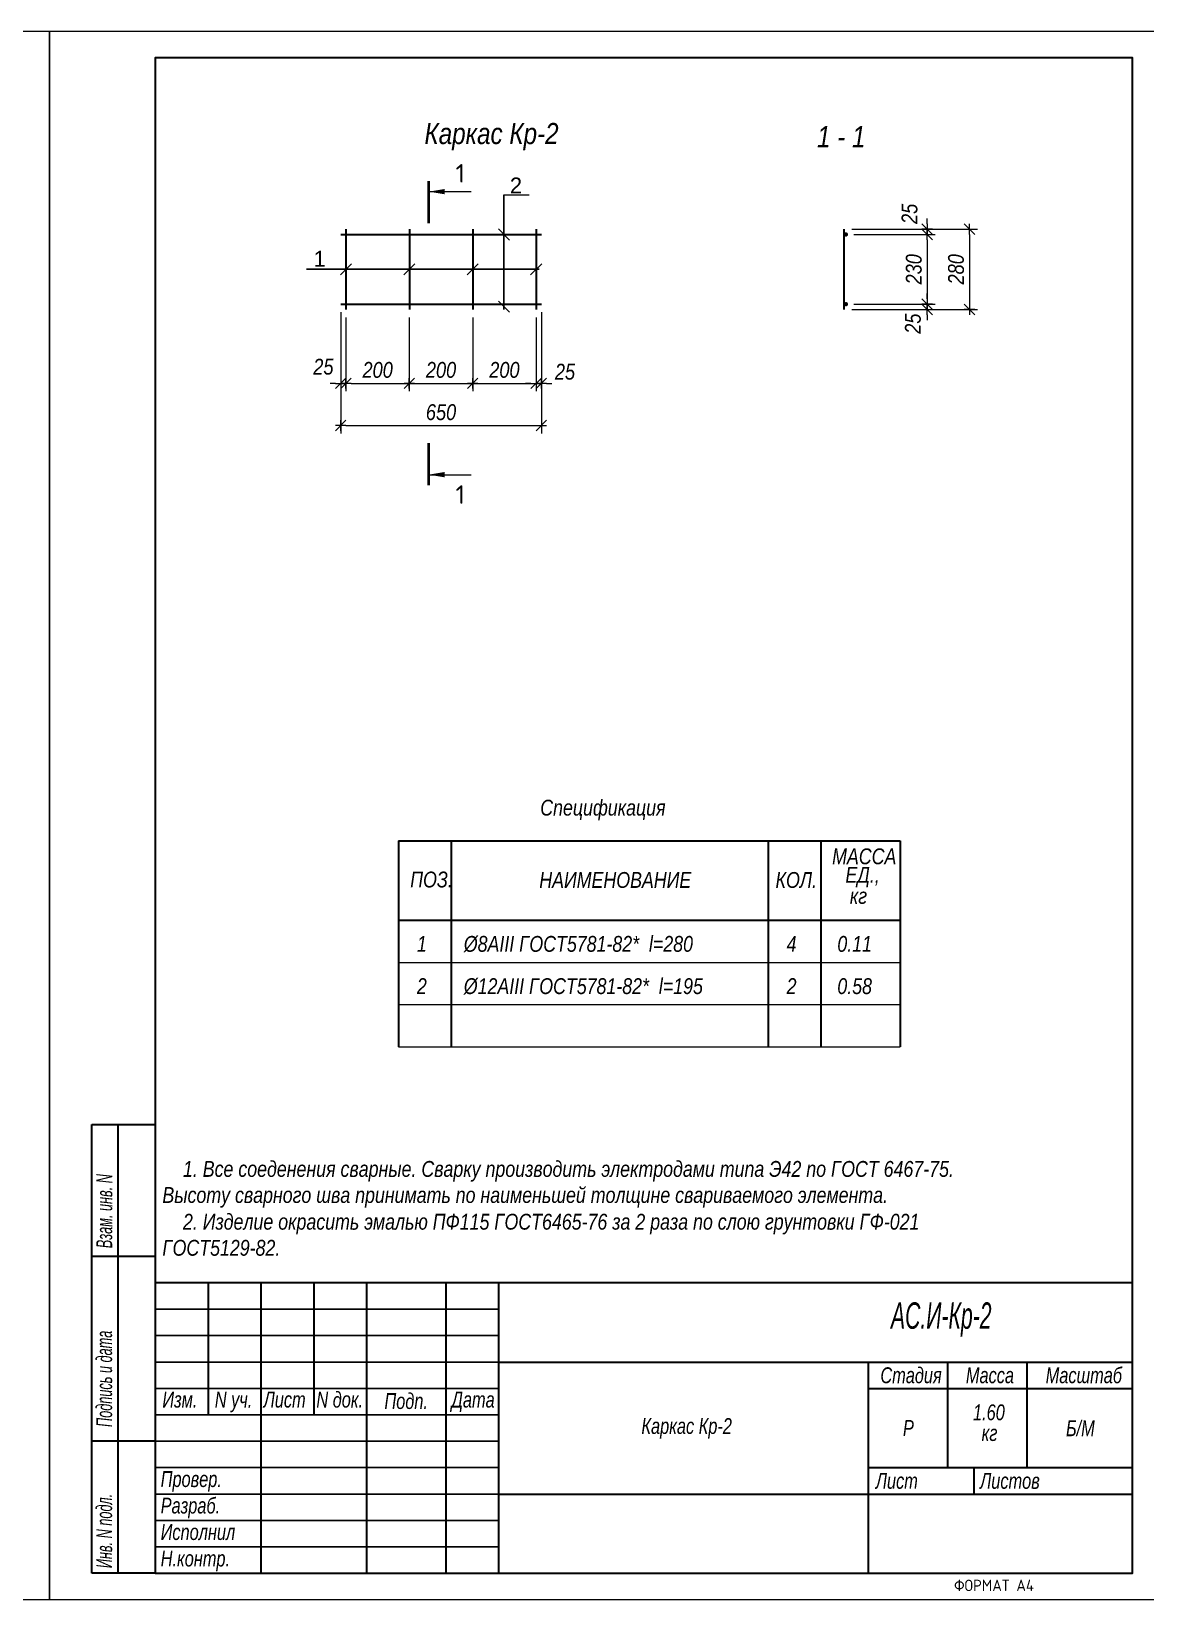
# Model space of a CAD drawing. Header units: millimetres. Extents: x 1582001 to 3303937, y 226471 to 491235.
# Drawn here: x 1833536 to 1854632, y 226471 to 256171 of the extents above; entities that cross this region are included whole.
import ezdxf

# ---------------------------------------------------------------- set-up
doc = ezdxf.new("R2010")
doc.units = ezdxf.units.MM
doc.layers.get('Defpoints').update_dxf_attribs({"color": 255, "lineweight": 30})
for name, color, linetype in [('format', 7, 'Continuous'), ('Rasmer', 135, 'Continuous'), ('Формуляр', 138, 'Continuous')]:
    doc.layers.add(name, color=color, linetype=linetype)
for name, color, linetype, lineweight in [('армирование', 20, 'Continuous', 30), ('Размеры', 7, 'Continuous', 18), ('таблица', 7, 'Continuous', 30), ('Текст', 202, 'Continuous', 15), ('Текст-пояснений', 135, 'Continuous', 15)]:
    doc.layers.add(name, color=color, linetype=linetype, lineweight=lineweight)
doc.styles.add('C', font='complex', dxfattribs={"width": 0.9})
doc.styles.add('STYLE1', font='ARIALNI.TTF', dxfattribs={"height": 300})
doc.dimstyles.new('25', dxfattribs={"dimscale": 100, "dimtxt": 2.5, "dimasz": 1, "dimexe": 1.5, "dimexo": 1.5, "dimgap": 1, "dimtad": 1, "dimdec": 0, "dimlfac": 0.25, "dimzin": 0, "dimdsep": 46, "dimtxsty": 'STYLE1', "dimblk": 'dblk_0', "dimcen": 2, "dimdle": 1.5, "dimclrd": 256, "dimclre": 256, "dimadec": 0, "dimazin": 0, "dimtfac": 1, "dimtdec": 0, "dimtix": 1, "dimtmove": 1, "dimatfit": 3, "dimfxl": 0, "dimtolj": 1, "dimtzin": 0, "dimlwd": -1, "dimlwe": -1, "dimarcsym": 0})

# ---------------------------------------------------------------- blocks, each defined once
blk = doc.blocks.new('dblk_0')
at = {"color": 0, "linetype": 'ByBlock'}
for p, q in [((1, 1), (-1, -1)), ((-1, 0), (1, 0)), ((0, 1), (0, -1))]:
    blk.add_line(p, q, dxfattribs=at)
blk = doc.blocks.new('*D1664')
at = {"layer": 'Defpoints', "color": 0, "lineweight": -3, "transparency": 16777216}
for p in [(1839392, 251005), (1839492, 250905), (1839492, 249505)]:
    blk.add_point(p, dxfattribs=at)
at = {"layer": 'Размеры', "transparency": 16777216}
for p, q in [((1839392, 250855), (1839392, 249355)), ((1839492, 250755), (1839492, 249355)), ((1839292, 249505), (1839192, 249505)), ((1839392, 249505), (1839492, 249505)), ((1839592, 249505), (1839692, 249505))]:
    blk.add_line(p, q, dxfattribs=at)
at = {"layer": 'Размеры', "transparency": 16777216, "xscale": 100, "yscale": 100, "zscale": 100}
blk.add_blockref('dblk_0', (1839392, 249505), dxfattribs=at)
at = {"layer": 'Размеры', "transparency": 16777216, "xscale": 100, "yscale": 100, "zscale": 100, "rotation": 180}
blk.add_blockref('dblk_0', (1839492, 249505), dxfattribs=at)
at = {"layer": 'Размеры', "color": 0, "transparency": 16777216, "insert": (1839065, 249819), "char_height": 300, "attachment_point": 5, "style": 'STYLE1'}
blk.add_mtext('\\A1;25', dxfattribs=at)
blk = doc.blocks.new('*D1665')
at = {"layer": 'Defpoints', "color": 0, "lineweight": -3, "transparency": 16777216}
for p in [(1843192, 251005), (1843092, 250905), (1843192, 249505)]:
    blk.add_point(p, dxfattribs=at)
at = {"layer": 'Размеры', "transparency": 16777216}
for p, q in [((1843092, 250755), (1843092, 249355)), ((1843192, 250855), (1843192, 249355)), ((1842992, 249505), (1842892, 249505)), ((1843092, 249505), (1843192, 249505)), ((1843292, 249505), (1843392, 249505))]:
    blk.add_line(p, q, dxfattribs=at)
at = {"layer": 'Размеры', "transparency": 16777216, "xscale": 100, "yscale": 100, "zscale": 100}
blk.add_blockref('dblk_0', (1843092, 249505), dxfattribs=at)
at = {"layer": 'Размеры', "transparency": 16777216, "xscale": 100, "yscale": 100, "zscale": 100, "rotation": 180}
blk.add_blockref('dblk_0', (1843192, 249505), dxfattribs=at)
at = {"layer": 'Размеры', "color": 0, "transparency": 16777216, "insert": (1843639, 249724), "char_height": 300, "attachment_point": 5, "style": 'STYLE1'}
blk.add_mtext('\\A1;25', dxfattribs=at)
blk = doc.blocks.new('*D1276')
at = {"layer": 'Defpoints', "color": 0, "lineweight": -3, "transparency": 16777216}
for p in [(1839392, 249755), (1843192, 249755), (1843192, 248705)]:
    blk.add_point(p, dxfattribs=at)
at = {"layer": 'Размеры', "transparency": 16777216}
for p, q in [((1839392, 249605), (1839392, 248555)), ((1843192, 249605), (1843192, 248555)), ((1839492, 248705), (1843092, 248705))]:
    blk.add_line(p, q, dxfattribs=at)
at = {"layer": 'Размеры', "transparency": 16777216, "xscale": 100, "yscale": 100, "zscale": 100, "rotation": 180}
blk.add_blockref('dblk_0', (1839392, 248705), dxfattribs=at)
at = {"layer": 'Размеры', "transparency": 16777216, "xscale": 100, "yscale": 100, "zscale": 100}
blk.add_blockref('dblk_0', (1843192, 248705), dxfattribs=at)
at = {"layer": 'Размеры', "color": 0, "transparency": 16777216, "insert": (1841292, 248958), "char_height": 300, "attachment_point": 5, "style": 'STYLE1'}
blk.add_mtext('\\A1;650', dxfattribs=at)
blk = doc.blocks.new('*D1666')
at = {"layer": 'Defpoints', "color": 0, "lineweight": -3, "transparency": 16777216}
for p in [(1848917, 252425), (1848957, 252325), (1850498, 252325)]:
    blk.add_point(p, dxfattribs=at)
at = {"layer": 'Размеры', "transparency": 16777216}
for p, q in [((1850498, 252525), (1850498, 252625)), ((1849067, 252425), (1850648, 252425)), ((1849107, 252325), (1850648, 252325)), ((1850498, 252425), (1850498, 252325)), ((1850498, 252225), (1850498, 252125))]:
    blk.add_line(p, q, dxfattribs=at)
at = {"layer": 'Размеры', "transparency": 16777216, "xscale": 100, "yscale": 100, "zscale": 100}
for p, rotation in [((1850498, 252425), 270), ((1850498, 252325), 90)]:
    blk.add_blockref('dblk_0', p, dxfattribs=dict(at, rotation=rotation))
at = {"layer": 'Размеры', "color": 0, "transparency": 16777216, "insert": (1850163, 252715), "char_height": 300, "attachment_point": 5, "rotation": 90, "style": 'STYLE1'}
blk.add_mtext('\\A1;25', dxfattribs=at)
blk = doc.blocks.new('*D1667')
at = {"layer": 'Defpoints', "color": 0, "lineweight": -3, "transparency": 16777216}
for p in [(1848957, 252325), (1848957, 251005), (1850498, 251005)]:
    blk.add_point(p, dxfattribs=at)
at = {"layer": 'Размеры', "transparency": 16777216}
for p, q in [((1849107, 252325), (1850648, 252325)), ((1850498, 252225), (1850498, 251105)), ((1849107, 251005), (1850648, 251005))]:
    blk.add_line(p, q, dxfattribs=at)
at = {"layer": 'Размеры', "transparency": 16777216, "xscale": 100, "yscale": 100, "zscale": 100}
for p, rotation in [((1850498, 252325), 90), ((1850498, 251005), 270)]:
    blk.add_blockref('dblk_0', p, dxfattribs=dict(at, rotation=rotation))
at = {"layer": 'Размеры', "color": 0, "transparency": 16777216, "insert": (1850244, 251665), "char_height": 300, "attachment_point": 5, "rotation": 90, "style": 'STYLE1'}
blk.add_mtext('\\A1;230', dxfattribs=at)
blk = doc.blocks.new('*D1668')
at = {"layer": 'Defpoints', "color": 0, "lineweight": -3, "transparency": 16777216}
for p in [(1848957, 251005), (1848917, 250905), (1850498, 250905)]:
    blk.add_point(p, dxfattribs=at)
at = {"layer": 'Размеры', "transparency": 16777216}
for p, q in [((1849107, 251005), (1850648, 251005)), ((1850498, 251105), (1850498, 251205)), ((1850498, 251005), (1850498, 250905)), ((1849067, 250905), (1850648, 250905)), ((1850498, 250805), (1850498, 250705))]:
    blk.add_line(p, q, dxfattribs=at)
at = {"layer": 'Размеры', "transparency": 16777216, "xscale": 100, "yscale": 100, "zscale": 100}
for p, rotation in [((1850498, 251005), 270), ((1850498, 250905), 90)]:
    blk.add_blockref('dblk_0', p, dxfattribs=dict(at, rotation=rotation))
at = {"layer": 'Размеры', "color": 0, "transparency": 16777216, "insert": (1850227, 250635), "char_height": 300, "attachment_point": 5, "rotation": 90, "style": 'STYLE1'}
blk.add_mtext('\\A1;25', dxfattribs=at)
blk = doc.blocks.new('*D1277')
at = {"layer": 'Defpoints', "color": 0, "lineweight": -3, "transparency": 16777216}
for p in [(1849907, 252425), (1849907, 250905), (1851297, 250905)]:
    blk.add_point(p, dxfattribs=at)
at = {"layer": 'Размеры', "transparency": 16777216}
for p, q in [((1850057, 252425), (1851447, 252425)), ((1851297, 252325), (1851297, 251005)), ((1850057, 250905), (1851447, 250905))]:
    blk.add_line(p, q, dxfattribs=at)
at = {"layer": 'Размеры', "transparency": 16777216, "xscale": 100, "yscale": 100, "zscale": 100}
for p, rotation in [((1851297, 252425), 90), ((1851297, 250905), 270)]:
    blk.add_blockref('dblk_0', p, dxfattribs=dict(at, rotation=rotation))
at = {"layer": 'Размеры', "color": 0, "transparency": 16777216, "insert": (1851044, 251665), "char_height": 300, "attachment_point": 5, "rotation": 90, "style": 'STYLE1'}
blk.add_mtext('\\A1;280', dxfattribs=at)
blk = doc.blocks.new('*D1669')
at = {"layer": 'Defpoints', "color": 0, "lineweight": -3, "transparency": 16777216}
for p in [(1839492, 250905), (1840692, 250905), (1840692, 249505)]:
    blk.add_point(p, dxfattribs=at)
at = {"layer": 'Размеры', "transparency": 16777216}
for p, q in [((1839492, 250755), (1839492, 249355)), ((1840692, 250755), (1840692, 249355)), ((1839592, 249505), (1840592, 249505))]:
    blk.add_line(p, q, dxfattribs=at)
at = {"layer": 'Размеры', "transparency": 16777216, "xscale": 100, "yscale": 100, "zscale": 100, "rotation": 180}
blk.add_blockref('dblk_0', (1839492, 249505), dxfattribs=at)
at = {"layer": 'Размеры', "transparency": 16777216, "xscale": 100, "yscale": 100, "zscale": 100}
blk.add_blockref('dblk_0', (1840692, 249505), dxfattribs=at)
at = {"layer": 'Размеры', "color": 0, "transparency": 16777216, "insert": (1840092, 249758), "char_height": 300, "attachment_point": 5, "style": 'STYLE1'}
blk.add_mtext('\\A1;200', dxfattribs=at)
blk = doc.blocks.new('*D1670')
at = {"layer": 'Defpoints', "color": 0, "lineweight": -3, "transparency": 16777216}
for p in [(1840692, 250905), (1841892, 250905), (1841892, 249505)]:
    blk.add_point(p, dxfattribs=at)
at = {"layer": 'Размеры', "transparency": 16777216}
for p, q in [((1840692, 250755), (1840692, 249355)), ((1841892, 250755), (1841892, 249355)), ((1840792, 249505), (1841792, 249505))]:
    blk.add_line(p, q, dxfattribs=at)
at = {"layer": 'Размеры', "transparency": 16777216, "xscale": 100, "yscale": 100, "zscale": 100, "rotation": 180}
blk.add_blockref('dblk_0', (1840692, 249505), dxfattribs=at)
at = {"layer": 'Размеры', "transparency": 16777216, "xscale": 100, "yscale": 100, "zscale": 100}
blk.add_blockref('dblk_0', (1841892, 249505), dxfattribs=at)
at = {"layer": 'Размеры', "color": 0, "transparency": 16777216, "insert": (1841292, 249758), "char_height": 300, "attachment_point": 5, "style": 'STYLE1'}
blk.add_mtext('\\A1;200', dxfattribs=at)
blk = doc.blocks.new('*D1671')
at = {"layer": 'Defpoints', "color": 0, "lineweight": -3, "transparency": 16777216}
for p in [(1841892, 250905), (1843092, 250905), (1843092, 249505)]:
    blk.add_point(p, dxfattribs=at)
at = {"layer": 'Размеры', "transparency": 16777216}
for p, q in [((1841892, 250755), (1841892, 249355)), ((1843092, 250755), (1843092, 249355)), ((1841992, 249505), (1842992, 249505))]:
    blk.add_line(p, q, dxfattribs=at)
at = {"layer": 'Размеры', "transparency": 16777216, "xscale": 100, "yscale": 100, "zscale": 100, "rotation": 180}
blk.add_blockref('dblk_0', (1841892, 249505), dxfattribs=at)
at = {"layer": 'Размеры', "transparency": 16777216, "xscale": 100, "yscale": 100, "zscale": 100}
blk.add_blockref('dblk_0', (1843092, 249505), dxfattribs=at)
at = {"layer": 'Размеры', "color": 0, "transparency": 16777216, "insert": (1842492, 249758), "char_height": 300, "attachment_point": 5, "style": 'STYLE1'}
blk.add_mtext('\\A1;200', dxfattribs=at)

msp = doc.modelspace()

# ---------------------------------------------------------------- linework, layer by layer
at = {"layer": 'format', "lineweight": 30}
for p, q in [((1834682.3, 226971.3), (1834682.3, 235471.3)), ((1834682.3, 235471.3), (1835882.3, 235471.3)), ((1835182.3, 226971.3), (1835182.3, 235471.3)), ((1835882.3, 232971.3), (1834682.3, 232971.3)), ((1854382.3, 232471.3), (1835882.3, 232471.3)), ((1835882.3, 232471.3), (1835882.3, 226971.3)), ((1836882.3, 232471.3), (1836882.3, 229971.3)), ((1837882.3, 232471.3), (1837882.3, 226971.3)), ((1838882.3, 232471.3), (1838882.3, 229971.3)), ((1839882.3, 232471.3), (1839882.3, 226971.3)), ((1841382.3, 232471.3), (1841382.3, 226971.3)), ((1842382.3, 232471.3), (1842382.3, 226971.3)), ((1842382.3, 230971.3), (1854382.3, 230971.3)), ((1849382.3, 230971.3), (1849382.3, 226971.3)), ((1850882.3, 230971.3), (1850882.3, 228971.3)), ((1852382.3, 230971.3), (1852382.3, 228971.3)), ((1849382.3, 230471.3), (1854382.3, 230471.3)), ((1835882.3, 229471.3), (1834682.3, 229471.3)), ((1849382.3, 228971.3), (1854382.3, 228971.3)), ((1851382.3, 228971.3), (1851382.3, 228471.3)), ((1842382.3, 228471.3), (1854382.3, 228471.3)), ((1835882.3, 226971.3), (1834682.3, 226971.3))]:
    msp.add_line(p, q, dxfattribs=at)
at = {"layer": 'format'}
for p, q in [((1835882.3, 231971.3), (1842382.3, 231971.3)), ((1835882.3, 231471.3), (1842382.3, 231471.3)), ((1835882.3, 230971.3), (1842382.3, 230971.3)), ((1835882.3, 230471.3), (1842382.3, 230471.3)), ((1835882.3, 229971.3), (1842382.3, 229971.3)), ((1835882.3, 229471.3), (1842382.3, 229471.3)), ((1835882.3, 228971.3), (1842382.3, 228971.3)), ((1835882.3, 228471.3), (1842382.3, 228471.3)), ((1835882.3, 227971.3), (1842382.3, 227971.3)), ((1835882.3, 227471.3), (1842382.3, 227471.3))]:
    msp.add_line(p, q, dxfattribs=at)
at = {"layer": 'format', "linetype": 'Continuous', "lineweight": 30}
msp.add_lwpolyline([(1835882.3, 226971.3), (1854382.3, 226971.3), (1854382.3, 255671.3), (1835882.3, 255671.3)], close=True, dxfattribs=at)
at = {"layer": 'Rasmer'}
for p, q in [((1842483.8, 253072.4), (1842483.8, 250901.7)), ((1842377.7, 252430.7), (1842589.9, 252218.6)), ((1838744.5, 251664.7), (1843147.2, 251664.7)), ((1839386.2, 251558.6), (1839598.3, 251770.7)), ((1840586.2, 251558.6), (1840798.3, 251770.7)), ((1841786.2, 251558.6), (1841998.3, 251770.7)), ((1842986.2, 251558.6), (1843198.3, 251770.7)), ((1842986.2, 251558.6), (1843198.3, 251770.7)), ((1842986.2, 251558.6), (1843198.3, 251770.7)), ((1842377.7, 251062.7), (1842589.9, 250850.6))]:
    msp.add_line(p, q, dxfattribs=at)
at = {"layer": 'армирование'}
for p, q in [((1839392.2, 252324.7), (1843192.2, 252324.7)), ((1839492.2, 252424.7), (1839492.2, 250904.7)), ((1840692.2, 252424.7), (1840692.2, 250904.7)), ((1841892.2, 252424.7), (1841892.2, 250904.7)), ((1843092.2, 252424.7), (1843092.2, 250904.7)), ((1843092.2, 252424.7), (1843092.2, 250904.7)), ((1843092.2, 252424.7), (1843092.2, 250904.7)), ((1848916.9, 252424.7), (1848916.9, 250904.7)), ((1839392.2, 251004.7), (1843192.2, 251004.7))]:
    msp.add_line(p, q, dxfattribs=at)
at = {"layer": 'армирование', "const_width": 40}
for points in [[(1848937.5, 252324.7, 1), (1848977.5, 252324.7, 1)], [(1848937.5, 251004.7, 1), (1848977.5, 251004.7, 1)]]:
    msp.add_lwpolyline(points, format="xyb", close=True, dxfattribs=at)
at = {"layer": 'таблица', "ltscale": 500}
for p, q in [((1840484, 240839.8), (1840484, 236939.8)), ((1840484, 240839.8), (1849984, 240839.8)), ((1841484, 240839.8), (1841484, 236939.8)), ((1847484, 240839.8), (1847484, 236939.8)), ((1848484, 240839.8), (1848484, 236939.8)), ((1849984, 240839.8), (1849984, 236939.8)), ((1840484, 239339.8), (1849984, 239339.8))]:
    msp.add_line(p, q, dxfattribs=at)
at = {"layer": 'таблица', "lineweight": 18, "ltscale": 500}
for p, q in [((1840484, 238539.8), (1849984, 238539.8)), ((1840484, 237739.8), (1849984, 237739.8)), ((1840484, 236939.8), (1849984, 236939.8))]:
    msp.add_line(p, q, dxfattribs=at)
at = {"layer": 'Текст'}
for p, q in [((1841060.3, 253136), (1841860.3, 253136)), ((1842483.8, 253072.4), (1842958.3, 253072.4)), ((1841060.3, 247776), (1841860.3, 247776))]:
    msp.add_line(p, q, dxfattribs=at)
at = {"layer": 'Текст', "const_width": 50}
for points in [[(1841060.3, 252536), (1841060.3, 253336)], [(1841060.3, 248376), (1841060.3, 247576)]]:
    msp.add_lwpolyline(points, dxfattribs=at)
at = {"layer": 'Текст'}
for points in [[(1841060.3, 253136, 0, 100, 0), (1841360.3, 253136, 100, 100, 0)], [(1841060.3, 247776, 0, 100, 0), (1841360.3, 247776, 100, 100, 0)]]:
    msp.add_lwpolyline(points, format="xyseb", dxfattribs=at)
at = {"layer": 'Текст-пояснений', "linetype": 'ByBlock'}
for points in [[(1812882.4, 226471.3), (1833882.4, 226471.3), (1833882.4, 256171.3), (1812882.4, 256171.3)], [(1833882.3, 226471.3), (1854882.3, 226471.3), (1854882.3, 256171.3), (1833882.3, 256171.3)]]:
    msp.add_lwpolyline(points, close=True, dxfattribs=at)

# ---------------------------------------------------------------- texts
at = {"layer": 'format', "color": 7, "style": 'C', "width": 0.9}
msp.add_text('ФОРМАТ A4', height=216, dxfattribs=at).set_placement((1851005.4, 226633))
at = {"layer": 'Текст', "style": 'STYLE1', "width": 0.98}
for s, p in [('Спецификация', (1843170.8, 241319.8)), ('МАССА', (1848697.2, 240398.1)), ('ЕД.,', (1848948.9, 240048.1)), ('ПОЗ.', (1840709.2, 239958.9)), ('НАИМЕНОВАНИЕ', (1843152.8, 239950.5)), ('КОЛ.', (1847625.3, 239950.5)), ('кг', (1849032.8, 239648.1)), ('1', (1840835.5, 238739.8)), ('%%C8AIII ГОСТ5781-82*  l=280', (1841723.5, 238739.8)), ('4', (1847835.5, 238739.8)), ('0.11', (1848795.7, 238739.8)), ('2', (1840835.5, 237939.8)), ('%%C12AIII ГОСТ5781-82*  l=195', (1841723.5, 237939.8)), ('2', (1847835.5, 237939.8)), ('0.58', (1848795.7, 237939.8)), ('1. Все соеденения сварные. Сварку производить электродами типа Э42 по ГОСТ 6467-75.', (1836406, 234478.2)), ('Высоту сварного шва принимать по наименьшей толщине свариваемого элемента.', (1836016.8, 233984.4)), ('2. Изделие окрасить эмалью ПФ115 ГОСТ6465-76 за 2 раза по слою грунтовки ГФ-021', (1836406, 233478.2)), ('ГОСТ5129-82.', (1836016.8, 232984.4))]:
    msp.add_text(s, height=300, dxfattribs=at).set_placement(p)
at = {"layer": 'Текст', "ltscale": 2, "attachment_point": 5, "style": 'STYLE1'}
for s, insert, char_height, width in [('Каркас Кр-2', (1842248, 254176.3), 400, 6024.46), ('1 - 1', (1848869.8, 254177.7), 400, 2023.435), ('{\\Fsimplex|c204;\\W1;1}', (1841657.7, 253482.7), 350, 300), ('{\\fArial|b0|i0|c204|p34;\\W1;2}', (1842711.5, 253253), 300, 500), ('{\\fArial|b0|i0|c204|p34;\\W1;1}', (1838994.5, 251865.1), 300, 500), ('{\\Fsimplex|c204;\\W1;1}', (1841657.7, 247399.4), 350, 300)]:
    msp.add_mtext(s, dxfattribs=dict(at, insert=insert, char_height=char_height, width=width))
at = {"layer": 'Формуляр', "linetype": 'Continuous', "style": 'STYLE1', "width": 0.7}
for s, p in [('Взам. инв. N', (1835066.3, 233126.7)), ('Подпись и дата', (1835063.5, 229741.1)), ('Инв. N подл.', (1835063.5, 227067.7))]:
    msp.add_text(s, height=300, rotation=90, dxfattribs=at).set_placement(p)
at = {"layer": 'Формуляр', "style": 'STYLE1'}
for s, height, width, p in [('АС.И-Кр-2', 500, 0.7, (1849811, 231601.2)), ('Стадия', 300, 0.9, (1849610.7, 230570.5)), ('Масса', 300, 0.9, (1851229.6, 230570.5)), ('Масштаб', 300, 0.9, (1852740.6, 230570.5)), ('Изм.', 300, 0.9, (1836016.5, 230109.3)), ('N уч.', 300, 0.9, (1837009.4, 230109.3)), ('Лист', 300, 0.9, (1837933, 230109.3)), ('N док.', 300, 0.9, (1838932.5, 230109.3)), ('Подп.', 300, 0.9, (1840220.8, 230082.4)), ('Дата', 300, 0.9, (1841489, 230109.3)), ('Каркас Кр-2', 300, 0.9, (1845086.1, 229609.7)), ('1.60', 300, 0.9, (1851363.6, 229868.5)), ('Б/М', 300, 0.9, (1853124.5, 229566.7)), ('Р', 300, 0.9, (1850038.3, 229573.1)), ('кг', 300, 0.9, (1851527.5, 229476.3)), ('Провер.', 300, 0.9, (1835984.6, 228604.4)), ('Лист', 300, 0.9, (1849523.5, 228570.5)), ('Листов', 300, 0.9, (1851498.2, 228570.5)), ('Разраб.', 300, 0.9, (1835984.6, 228102.7)), ('Исполнил', 300, 0.9, (1835984.6, 227601.1)), ('Н.контр.', 300, 0.9, (1835984.6, 227099.4))]:
    msp.add_text(s, height=height, dxfattribs=dict(at, width=width)).set_placement(p)

# ---------------------------------------------------------------- dimensions: what is measured, and where the dimension line sits
at = {"layer": 'Размеры'}
for base, p1, p2, picture, middle in [((1850497.7, 252324.7), (1848916.9, 252424.7), (1848957.5, 252324.7), '*D1666', (1850416.3, 252714.6)), ((1850497.7, 250904.7), (1848957.5, 251004.7), (1848916.9, 250904.7), '*D1668', (1850479.8, 250635.3))]:
    dim = msp.add_linear_dim(base=base, p1=p1, p2=p2, angle=90, dimstyle='25', override={"dimscale": 100}, dxfattribs=at)
    dim.commit()
    dim.dimension.update_dxf_attribs({"geometry": picture, "text_midpoint": middle, "dimtype": 160})
for base, p1, p2, text, picture, middle in [((1851296.7, 250904.7), (1849907.3, 252424.7), (1849907.3, 250904.7), '280', '*D1277', (1851043.6, 251664.7)), ((1850497.7, 251004.7), (1848957.5, 252324.7), (1848957.5, 251004.7), '230', '*D1667', (1850244.5, 251664.7))]:
    dim = msp.add_linear_dim(base=base, p1=p1, p2=p2, angle=90, text=text, dimstyle='25', override={"dimscale": 100}, dxfattribs=at)
    dim.commit()
    dim.dimension.update_dxf_attribs({"geometry": picture, "text_midpoint": middle})
for base, p1, p2, picture, middle in [((1839492.2, 249504.7), (1839392.2, 251004.7), (1839492.2, 250904.7), '*D1664', (1839064.7, 249565.4)), ((1843192.2, 249504.7), (1843092.2, 250904.7), (1843192.2, 251004.7), '*D1665', (1843638.6, 249471))]:
    dim = msp.add_linear_dim(base=base, p1=p1, p2=p2, text='25', dimstyle='25', override={"dimscale": 100}, dxfattribs=at)
    dim.commit()
    dim.dimension.update_dxf_attribs({"geometry": picture, "text_midpoint": middle, "dimtype": 160})
for base, p1, p2, text, picture, middle in [((1840692.2, 249504.7), (1839492.2, 250904.7), (1840692.2, 250904.7), '200', '*D1669', (1840092.2, 249757.8)), ((1841892.2, 249504.7), (1840692.2, 250904.7), (1841892.2, 250904.7), '200', '*D1670', (1841292.2, 249757.8)), ((1843092.2, 249504.7), (1841892.2, 250904.7), (1843092.2, 250904.7), '200', '*D1671', (1842492.2, 249757.8)), ((1843192.2, 248704.7), (1839392.2, 249754.7), (1843192.2, 249754.7), '650', '*D1276', (1841292.2, 248957.8))]:
    dim = msp.add_linear_dim(base=base, p1=p1, p2=p2, text=text, dimstyle='25', override={"dimscale": 100}, dxfattribs=at)
    dim.commit()
    dim.dimension.update_dxf_attribs({"geometry": picture, "text_midpoint": middle})

doc.saveas('drawing.dxf')
